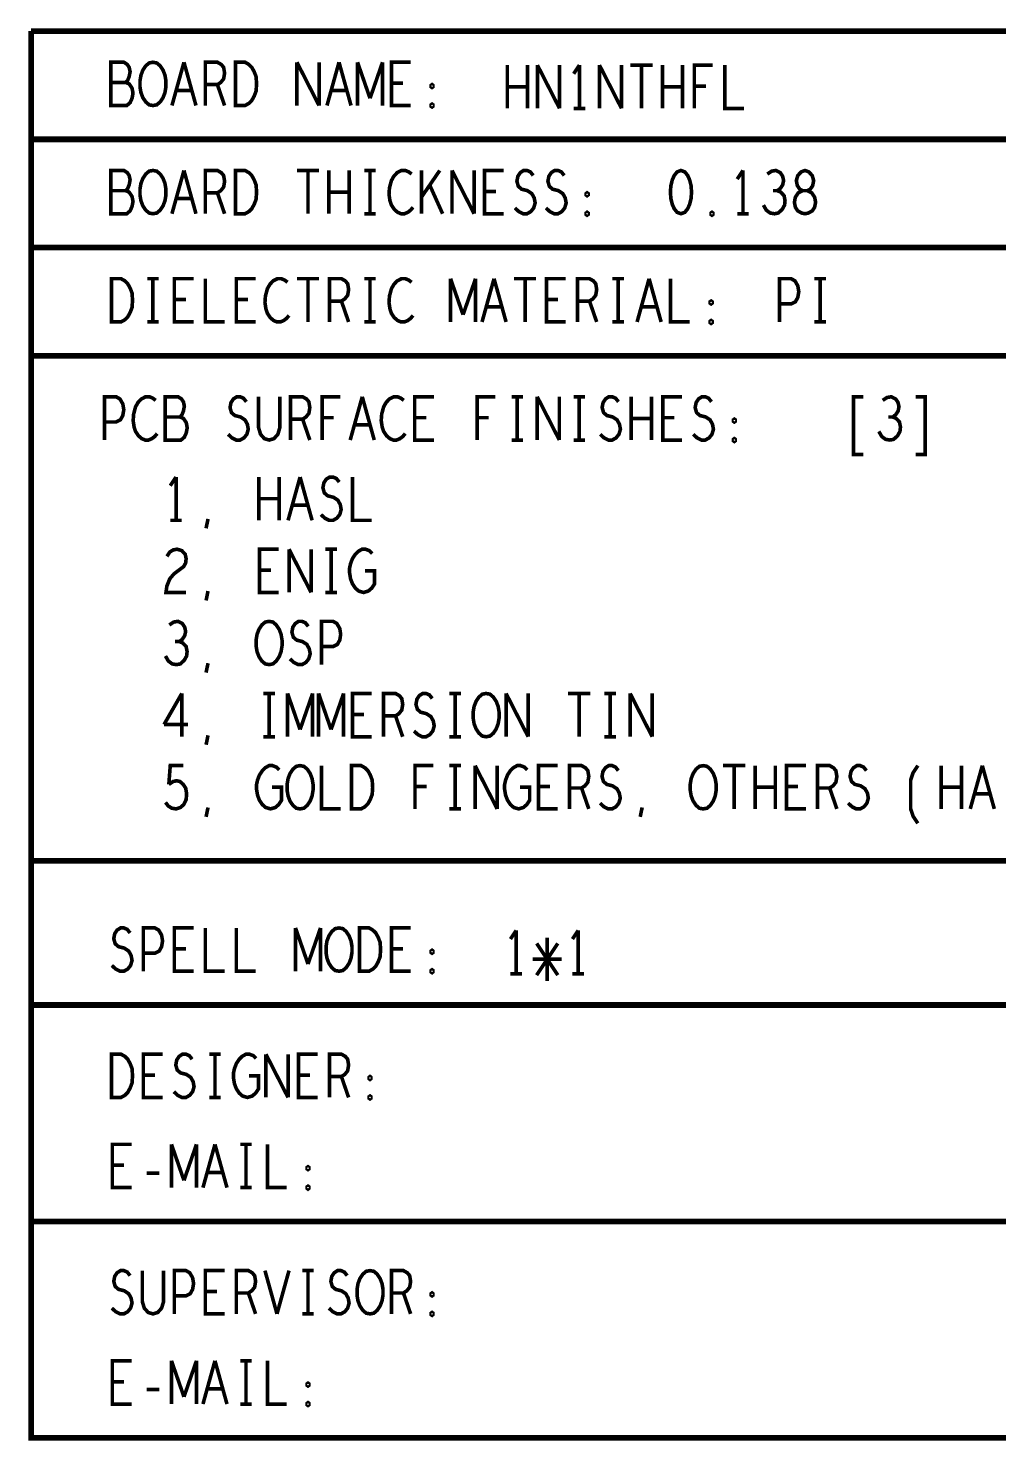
# Model space of a CAD drawing. Extents: x -81 to 328, y -202 to 89.
# Drawn here: x 167.68 to 201.86, y -90.78 to -41.05 of the extents above; entities that cross this region are included whole.
import ezdxf

# ---------------------------------------------------------------- set-up
doc = ezdxf.new("R2010")
doc.units = 0

msp = doc.modelspace()

# ---------------------------------------------------------------- linework, layer by layer
for points, const_width in [([(219.852, -70.363), (167.782, -70.363), (167.782, -41.153)], 0.203), ([(167.782, -41.153), (219.852, -41.153)], 0.203), ([(171.116, -42.961), (171.183, -42.884), (171.234, -42.757), (171.268, -42.58), (171.234, -42.427), (171.166, -42.326), (171.048, -42.249), (170.591, -42.249), (170.591, -43.773), (171.15, -43.773), (171.268, -43.672), (171.336, -43.519), (171.37, -43.342), (171.336, -43.164), (171.234, -43.011), (171.116, -42.961), (170.591, -42.961)], 0.127), ([(172.741, -43.773), (173.164, -42.249)], 0.127), ([(173.164, -42.249), (173.587, -43.773)], 0.127), ([(173.917, -43.773), (173.917, -42.249), (174.341, -42.249), (174.476, -42.326), (174.561, -42.427), (174.595, -42.63), (174.561, -42.834), (174.459, -42.961), (174.341, -43.037), (173.917, -43.037)], 0.127), ([(177.142, -43.773), (177.142, -42.249)], 0.127), ([(177.142, -42.249), (177.921, -43.773)], 0.127), ([(177.921, -43.773), (177.921, -42.249)], 0.127), ([(178.2, -43.773), (178.624, -42.249)], 0.127), ([(178.624, -42.249), (179.047, -43.773)], 0.127), ([(179.276, -43.773), (179.276, -42.249)], 0.127), ([(179.276, -42.249), (179.716, -43.519)], 0.127), ([(179.716, -43.519), (180.156, -42.249)], 0.127), ([(180.156, -42.249), (180.156, -43.773)], 0.127), ([(181.146, -43.773), (180.469, -43.773), (180.469, -42.249), (181.146, -42.249)], 0.127), ([(184.552, -43.874), (184.552, -42.35)], 0.127), ([(185.263, -42.35), (185.263, -43.874)], 0.127), ([(185.61, -43.874), (185.61, -42.35)], 0.127), ([(185.61, -42.35), (186.389, -43.874)], 0.127), ([(186.389, -43.874), (186.389, -42.35)], 0.127), ([(187.091, -42.35), (186.888, -42.655)], 0.127), ([(187.091, -43.874), (187.091, -42.35)], 0.127), ([(187.794, -43.874), (187.794, -42.35)], 0.127), ([(187.794, -42.35), (188.572, -43.874)], 0.127), ([(188.572, -43.874), (188.572, -42.35)], 0.127), ([(188.886, -42.35), (189.664, -42.35)], 0.127), ([(189.275, -42.35), (189.275, -43.874)], 0.127), ([(190.011, -43.874), (190.011, -42.35)], 0.127), ([(190.723, -42.35), (190.723, -43.874)], 0.127), ([(191.137, -43.874), (191.137, -42.35), (191.781, -42.35)], 0.127), ([(192.212, -42.35), (192.212, -43.874), (192.889, -43.874)], 0.127), ([(173.435, -43.24), (172.893, -43.24)], 0.127), ([(174.341, -43.037), (174.595, -43.773)], 0.127), ([(178.895, -43.24), (178.353, -43.24)], 0.127), ([(180.875, -42.986), (180.469, -42.986)], 0.127), ([(185.263, -43.112), (184.552, -43.112)], 0.127), ([(190.723, -43.112), (190.011, -43.112)], 0.127), ([(191.543, -43.087), (191.137, -43.087)], 0.127), ([(186.888, -43.874), (187.294, -43.874)], 0.127), ([(167.782, -44.963), (219.852, -44.963)], 0.203), ([(171.116, -46.771), (171.183, -46.694), (171.234, -46.567), (171.268, -46.39), (171.234, -46.237), (171.166, -46.136), (171.048, -46.059), (170.591, -46.059), (170.591, -47.583), (171.15, -47.583), (171.268, -47.482), (171.336, -47.329), (171.37, -47.152), (171.336, -46.974), (171.234, -46.821), (171.116, -46.771), (170.591, -46.771)], 0.127), ([(172.741, -47.583), (173.164, -46.059)], 0.127), ([(173.164, -46.059), (173.587, -47.583)], 0.127), ([(173.917, -47.583), (173.917, -46.059), (174.341, -46.059), (174.476, -46.136), (174.561, -46.237), (174.595, -46.44), (174.561, -46.644), (174.459, -46.771), (174.341, -46.847), (173.917, -46.847)], 0.127), ([(177.142, -46.059), (177.921, -46.059)], 0.127), ([(177.532, -46.059), (177.532, -47.583)], 0.127), ([(178.268, -47.583), (178.268, -46.059)], 0.127), ([(178.979, -46.059), (178.979, -47.583)], 0.127), ([(179.513, -46.059), (179.919, -46.059)], 0.127), ([(179.716, -46.059), (179.716, -47.583)], 0.127), ([(181.18, -46.186), (181.079, -46.11), (180.96, -46.059), (180.825, -46.059), (180.672, -46.136), (180.554, -46.263), (180.469, -46.415), (180.401, -46.669), (180.384, -46.898), (180.418, -47.126), (180.469, -47.279), (180.571, -47.431), (180.689, -47.533), (180.808, -47.583), (180.926, -47.583), (181.045, -47.533), (181.146, -47.456), (181.231, -47.355)], 0.127), ([(181.527, -47.583), (181.527, -46.059)], 0.127), ([(182.171, -46.059), (181.527, -46.999)], 0.127), ([(182.602, -47.583), (182.602, -46.059)], 0.127), ([(182.602, -46.059), (183.381, -47.583)], 0.127), ([(183.381, -47.583), (183.381, -46.059)], 0.127), ([(184.422, -47.583), (183.745, -47.583), (183.745, -46.059), (184.422, -46.059)], 0.127), ([(184.82, -47.38), (184.955, -47.507), (185.108, -47.583), (185.243, -47.583), (185.379, -47.507), (185.48, -47.38), (185.531, -47.202), (185.497, -47.025), (185.412, -46.872), (185.26, -46.771), (185.057, -46.72), (184.938, -46.618), (184.888, -46.44), (184.921, -46.263), (185.006, -46.136), (185.125, -46.059), (185.243, -46.059), (185.362, -46.11), (185.463, -46.237)], 0.127), ([(185.912, -47.38), (186.047, -47.507), (186.2, -47.583), (186.335, -47.583), (186.471, -47.507), (186.572, -47.38), (186.623, -47.202), (186.589, -47.025), (186.504, -46.872), (186.352, -46.771), (186.149, -46.72), (186.03, -46.618), (185.98, -46.44), (186.013, -46.263), (186.098, -46.136), (186.217, -46.059), (186.335, -46.059), (186.454, -46.11), (186.555, -46.237)], 0.127), ([(192.849, -46.059), (192.646, -46.364)], 0.127), ([(192.849, -47.583), (192.849, -46.059)], 0.127), ([(194.06, -46.771), (194.161, -46.694), (194.246, -46.567), (194.28, -46.415), (194.246, -46.263), (194.161, -46.136), (194.009, -46.059), (193.856, -46.085), (193.704, -46.186)], 0.127), ([(182.272, -47.583), (181.815, -46.567)], 0.127), ([(184.151, -46.796), (183.745, -46.796)], 0.127), ([(193.568, -47.279), (193.67, -47.456), (193.806, -47.558), (193.958, -47.583), (194.093, -47.558), (194.229, -47.431), (194.314, -47.279), (194.33, -47.126), (194.297, -46.948), (194.178, -46.821), (194.06, -46.771), (193.907, -46.771)], 0.127), ([(173.435, -47.05), (172.893, -47.05)], 0.127), ([(174.341, -46.847), (174.595, -47.583)], 0.127), ([(178.979, -46.821), (178.268, -46.821)], 0.127), ([(179.513, -47.583), (179.919, -47.583)], 0.127), ([(192.646, -47.583), (193.052, -47.583)], 0.127), ([(167.782, -48.773), (219.852, -48.773)], 0.203), ([(171.869, -49.869), (172.275, -49.869)], 0.127), ([(172.072, -49.869), (172.072, -51.393)], 0.127), ([(173.503, -51.393), (172.825, -51.393), (172.825, -49.869), (173.503, -49.869)], 0.127), ([(173.917, -49.869), (173.917, -51.393), (174.595, -51.393)], 0.127), ([(175.687, -51.393), (175.009, -51.393), (175.009, -49.869), (175.687, -49.869)], 0.127), ([(176.812, -49.996), (176.711, -49.92), (176.592, -49.869), (176.457, -49.869), (176.304, -49.946), (176.186, -50.073), (176.101, -50.225), (176.033, -50.479), (176.016, -50.708), (176.05, -50.936), (176.101, -51.089), (176.203, -51.241), (176.321, -51.343), (176.44, -51.393), (176.558, -51.393), (176.677, -51.343), (176.778, -51.266), (176.863, -51.165)], 0.127), ([(177.142, -49.869), (177.921, -49.869)], 0.127), ([(177.532, -49.869), (177.532, -51.393)], 0.127), ([(178.285, -51.393), (178.285, -49.869), (178.708, -49.869), (178.844, -49.946), (178.929, -50.047), (178.962, -50.25), (178.929, -50.454), (178.827, -50.581), (178.708, -50.657), (178.285, -50.657)], 0.127), ([(179.513, -49.869), (179.919, -49.869)], 0.127), ([(179.716, -49.869), (179.716, -51.393)], 0.127), ([(181.18, -49.996), (181.079, -49.92), (180.96, -49.869), (180.825, -49.869), (180.672, -49.946), (180.554, -50.073), (180.469, -50.225), (180.401, -50.479), (180.384, -50.708), (180.418, -50.936), (180.469, -51.089), (180.571, -51.241), (180.689, -51.343), (180.808, -51.393), (180.926, -51.393), (181.045, -51.343), (181.146, -51.266), (181.231, -51.165)], 0.127), ([(182.551, -51.393), (182.551, -49.869)], 0.127), ([(182.551, -49.869), (182.992, -51.139)], 0.127), ([(182.992, -51.139), (183.432, -49.869)], 0.127), ([(183.432, -49.869), (183.432, -51.393)], 0.127), ([(183.66, -51.393), (184.083, -49.869)], 0.127), ([(184.083, -49.869), (184.507, -51.393)], 0.127), ([(184.786, -49.869), (185.565, -49.869)], 0.127), ([(185.175, -49.869), (185.175, -51.393)], 0.127), ([(186.606, -51.393), (185.929, -51.393), (185.929, -49.869), (186.606, -49.869)], 0.127), ([(187.021, -51.393), (187.021, -49.869), (187.444, -49.869), (187.58, -49.946), (187.664, -50.047), (187.698, -50.25), (187.664, -50.454), (187.563, -50.581), (187.444, -50.657), (187.021, -50.657)], 0.127), ([(188.248, -49.869), (188.654, -49.869)], 0.127), ([(188.451, -49.869), (188.451, -51.393)], 0.127), ([(189.12, -51.393), (189.543, -49.869)], 0.127), ([(189.543, -49.869), (189.967, -51.393)], 0.127), ([(190.297, -49.869), (190.297, -51.393), (190.974, -51.393)], 0.127), ([(194.137, -51.393), (194.137, -49.869), (194.543, -49.869), (194.678, -49.946), (194.78, -50.123), (194.814, -50.327), (194.78, -50.53), (194.695, -50.682), (194.543, -50.758), (194.137, -50.758)], 0.127), ([(195.364, -49.869), (195.77, -49.869)], 0.127), ([(195.567, -49.869), (195.567, -51.393)], 0.127), ([(173.232, -50.606), (172.825, -50.606)], 0.127), ([(175.416, -50.606), (175.009, -50.606)], 0.127), ([(178.708, -50.657), (178.962, -51.393)], 0.127), ([(186.335, -50.606), (185.929, -50.606)], 0.127), ([(187.444, -50.657), (187.698, -51.393)], 0.127), ([(184.355, -50.86), (183.812, -50.86)], 0.127), ([(189.814, -50.86), (189.272, -50.86)], 0.127), ([(171.869, -51.393), (172.275, -51.393)], 0.127), ([(179.513, -51.393), (179.919, -51.393)], 0.127), ([(188.248, -51.393), (188.654, -51.393)], 0.127), ([(195.364, -51.393), (195.77, -51.393)], 0.127), ([(167.782, -52.583), (219.852, -52.583)], 0.203), ([(170.367, -55.551), (170.367, -54.027), (170.774, -54.027), (170.909, -54.104), (171.011, -54.281), (171.045, -54.485), (171.011, -54.688), (170.926, -54.84), (170.774, -54.916), (170.367, -54.916)], 0.127), ([(172.171, -54.154), (172.069, -54.078), (171.95, -54.027), (171.815, -54.027), (171.663, -54.104), (171.544, -54.231), (171.459, -54.383), (171.392, -54.637), (171.375, -54.866), (171.409, -55.094), (171.459, -55.247), (171.561, -55.399), (171.679, -55.501), (171.798, -55.551), (171.917, -55.551), (172.035, -55.501), (172.137, -55.424), (172.221, -55.323)], 0.127), ([(173.025, -54.739), (173.093, -54.662), (173.144, -54.535), (173.178, -54.358), (173.144, -54.205), (173.076, -54.104), (172.958, -54.027), (172.501, -54.027), (172.501, -55.551), (173.059, -55.551), (173.178, -55.45), (173.246, -55.297), (173.279, -55.12), (173.246, -54.942), (173.144, -54.789), (173.025, -54.739), (172.501, -54.739)], 0.127), ([(174.718, -55.348), (174.854, -55.475), (175.006, -55.551), (175.142, -55.551), (175.277, -55.475), (175.379, -55.348), (175.429, -55.17), (175.396, -54.993), (175.311, -54.84), (175.158, -54.739), (174.955, -54.688), (174.837, -54.586), (174.786, -54.408), (174.82, -54.231), (174.904, -54.104), (175.023, -54.027), (175.142, -54.027), (175.26, -54.078), (175.362, -54.205)], 0.127), ([(175.793, -54.027), (175.793, -55.12), (175.861, -55.348), (175.996, -55.501), (176.166, -55.551), (176.335, -55.501), (176.471, -55.348), (176.538, -55.12), (176.538, -54.027)], 0.127), ([(176.919, -55.551), (176.919, -54.027), (177.342, -54.027), (177.478, -54.104), (177.563, -54.205), (177.596, -54.408), (177.563, -54.612), (177.461, -54.739), (177.342, -54.815), (176.919, -54.815)], 0.127), ([(178.028, -55.551), (178.028, -54.027), (178.672, -54.027)], 0.127), ([(179.018, -55.551), (179.442, -54.027)], 0.127), ([(179.442, -54.027), (179.865, -55.551)], 0.127), ([(180.906, -54.154), (180.805, -54.078), (180.686, -54.027), (180.551, -54.027), (180.398, -54.104), (180.28, -54.231), (180.195, -54.383), (180.127, -54.637), (180.11, -54.866), (180.144, -55.094), (180.195, -55.247), (180.297, -55.399), (180.415, -55.501), (180.534, -55.551), (180.652, -55.551), (180.771, -55.501), (180.872, -55.424), (180.957, -55.323)], 0.127), ([(181.964, -55.551), (181.287, -55.551), (181.287, -54.027), (181.964, -54.027)], 0.127), ([(183.488, -55.551), (183.488, -54.027), (184.131, -54.027)], 0.127), ([(184.698, -54.027), (185.105, -54.027)], 0.127), ([(184.901, -54.027), (184.901, -55.551)], 0.127), ([(185.604, -55.551), (185.604, -54.027)], 0.127), ([(185.604, -54.027), (186.383, -55.551)], 0.127), ([(186.383, -55.551), (186.383, -54.027)], 0.127), ([(186.882, -54.027), (187.288, -54.027)], 0.127), ([(187.085, -54.027), (187.085, -55.551)], 0.127), ([(187.822, -55.348), (187.957, -55.475), (188.109, -55.551), (188.245, -55.551), (188.38, -55.475), (188.482, -55.348), (188.533, -55.17), (188.499, -54.993), (188.414, -54.84), (188.262, -54.739), (188.059, -54.688), (187.94, -54.586), (187.889, -54.408), (187.923, -54.231), (188.008, -54.104), (188.126, -54.027), (188.245, -54.027), (188.363, -54.078), (188.465, -54.205)], 0.127), ([(188.914, -55.551), (188.914, -54.027)], 0.127), ([(189.625, -54.027), (189.625, -55.551)], 0.127), ([(190.7, -55.551), (190.023, -55.551), (190.023, -54.027), (190.7, -54.027)], 0.127), ([(191.097, -55.348), (191.233, -55.475), (191.385, -55.551), (191.521, -55.551), (191.656, -55.475), (191.758, -55.348), (191.809, -55.17), (191.775, -54.993), (191.69, -54.84), (191.538, -54.739), (191.334, -54.688), (191.216, -54.586), (191.165, -54.408), (191.199, -54.231), (191.284, -54.104), (191.402, -54.027), (191.521, -54.027), (191.639, -54.078), (191.741, -54.205)], 0.127), ([(197.082, -54.027), (196.743, -54.027), (196.743, -56.059), (197.082, -56.059)], 0.127), ([(198.123, -54.739), (198.225, -54.662), (198.31, -54.535), (198.343, -54.383), (198.31, -54.231), (198.225, -54.104), (198.073, -54.027), (197.92, -54.053), (197.768, -54.154)], 0.127), ([(198.927, -56.059), (199.266, -56.059), (199.266, -54.027), (198.927, -54.027)], 0.127), ([(178.434, -54.764), (178.028, -54.764)], 0.127), ([(181.693, -54.764), (181.287, -54.764)], 0.127), ([(183.894, -54.764), (183.488, -54.764)], 0.127), ([(190.429, -54.764), (190.023, -54.764)], 0.127), ([(197.632, -55.247), (197.734, -55.424), (197.869, -55.526), (198.022, -55.551), (198.157, -55.526), (198.293, -55.399), (198.377, -55.247), (198.394, -55.094), (198.36, -54.916), (198.242, -54.789), (198.123, -54.739), (197.971, -54.739)], 0.127), ([(177.342, -54.815), (177.596, -55.551)], 0.127), ([(179.713, -55.018), (179.171, -55.018)], 0.127), ([(189.625, -54.789), (188.914, -54.789)], 0.127), ([(184.698, -55.551), (185.105, -55.551)], 0.127), ([(186.882, -55.551), (187.288, -55.551)], 0.127), ([(172.885, -56.854), (172.682, -57.159)], 0.127), ([(172.885, -58.378), (172.885, -56.854)], 0.127), ([(175.805, -58.378), (175.805, -56.854)], 0.127), ([(176.517, -56.854), (176.517, -58.378)], 0.127), ([(176.83, -58.378), (177.253, -56.854)], 0.127), ([(177.253, -56.854), (177.676, -58.378)], 0.127), ([(177.989, -58.175), (178.125, -58.302), (178.277, -58.378), (178.413, -58.378), (178.548, -58.302), (178.65, -58.175), (178.7, -57.997), (178.667, -57.82), (178.582, -57.667), (178.429, -57.566), (178.226, -57.515), (178.108, -57.413), (178.057, -57.235), (178.091, -57.058), (178.175, -56.931), (178.294, -56.854), (178.413, -56.854), (178.531, -56.905), (178.633, -57.032)], 0.127), ([(179.098, -56.854), (179.098, -58.378), (179.775, -58.378)], 0.127), ([(176.517, -57.616), (175.805, -57.616)], 0.127), ([(177.524, -57.845), (176.982, -57.845)], 0.127), ([(172.682, -58.378), (173.088, -58.378)], 0.127), ([(173.943, -58.658), (174.011, -58.328)], 0.127), ([(172.563, -59.648), (172.665, -59.496), (172.784, -59.42), (172.919, -59.394), (173.088, -59.445), (173.207, -59.572), (173.241, -59.725), (173.224, -59.877), (173.156, -60.004), (172.817, -60.258), (172.665, -60.436), (172.563, -60.69), (172.53, -60.918), (173.241, -60.918)], 0.127), ([(176.5, -60.918), (175.822, -60.918), (175.822, -59.394), (176.5, -59.394)], 0.127), ([(176.864, -60.918), (176.864, -59.394)], 0.127), ([(176.864, -59.394), (177.642, -60.918)], 0.127), ([(177.642, -60.918), (177.642, -59.394)], 0.127), ([(178.142, -59.394), (178.548, -59.394)], 0.127), ([(178.345, -59.394), (178.345, -60.918)], 0.127), ([(179.538, -60.156), (179.877, -60.156), (179.877, -60.614), (179.775, -60.766), (179.657, -60.868), (179.488, -60.918), (179.318, -60.868), (179.2, -60.766), (179.098, -60.614), (179.03, -60.436), (178.997, -60.233), (178.997, -60.055), (179.03, -59.902), (179.098, -59.725), (179.2, -59.572), (179.301, -59.471), (179.437, -59.394), (179.555, -59.394), (179.691, -59.445), (179.792, -59.547)], 0.127), ([(176.229, -60.131), (175.822, -60.131)], 0.127), ([(173.943, -61.198), (174.011, -60.868)], 0.127), ([(178.142, -60.918), (178.548, -60.918)], 0.127), ([(173.004, -62.646), (173.105, -62.569), (173.19, -62.442), (173.224, -62.29), (173.19, -62.138), (173.105, -62.011), (172.953, -61.934), (172.801, -61.96), (172.648, -62.061)], 0.127), ([(176.897, -63.255), (177.033, -63.382), (177.185, -63.458), (177.321, -63.458), (177.456, -63.382), (177.558, -63.255), (177.609, -63.077), (177.575, -62.9), (177.49, -62.747), (177.338, -62.646), (177.134, -62.595), (177.016, -62.493), (176.965, -62.315), (176.999, -62.138), (177.084, -62.011), (177.202, -61.934), (177.321, -61.934), (177.439, -61.985), (177.541, -62.112)], 0.127), ([(178.006, -63.458), (178.006, -61.934), (178.413, -61.934), (178.548, -62.011), (178.65, -62.188), (178.683, -62.392), (178.65, -62.595), (178.565, -62.747), (178.413, -62.823), (178.006, -62.823)], 0.127), ([(172.513, -63.154), (172.614, -63.331), (172.75, -63.433), (172.902, -63.458), (173.038, -63.433), (173.173, -63.306), (173.258, -63.154), (173.275, -63.001), (173.241, -62.823), (173.122, -62.696), (173.004, -62.646), (172.851, -62.646)], 0.127), ([(173.943, -63.738), (174.011, -63.408)], 0.127), ([(173.088, -64.474), (172.462, -65.567)], 0.127), ([(173.088, -65.998), (173.088, -64.474)], 0.127), ([(175.958, -64.474), (176.364, -64.474)], 0.127), ([(176.161, -64.474), (176.161, -65.998)], 0.127), ([(176.813, -65.998), (176.813, -64.474)], 0.127), ([(176.813, -64.474), (177.253, -65.744)], 0.127), ([(177.253, -65.744), (177.693, -64.474)], 0.127), ([(177.693, -64.474), (177.693, -65.998)], 0.127), ([(177.905, -65.998), (177.905, -64.474)], 0.127), ([(177.905, -64.474), (178.345, -65.744)], 0.127), ([(178.345, -65.744), (178.785, -64.474)], 0.127), ([(178.785, -64.474), (178.785, -65.998)], 0.127), ([(179.775, -65.998), (179.098, -65.998), (179.098, -64.474), (179.775, -64.474)], 0.127), ([(180.19, -65.998), (180.19, -64.474), (180.613, -64.474), (180.749, -64.551), (180.834, -64.652), (180.867, -64.855), (180.834, -65.059), (180.732, -65.186), (180.613, -65.262), (180.19, -65.262)], 0.127), ([(181.265, -65.795), (181.4, -65.922), (181.553, -65.998), (181.689, -65.998), (181.824, -65.922), (181.926, -65.795), (181.976, -65.617), (181.943, -65.44), (181.858, -65.287), (181.705, -65.186), (181.502, -65.135), (181.384, -65.033), (181.333, -64.855), (181.367, -64.678), (181.451, -64.551), (181.57, -64.474), (181.689, -64.474), (181.807, -64.525), (181.908, -64.652)], 0.127), ([(182.509, -64.474), (182.916, -64.474)], 0.127), ([(182.713, -64.474), (182.713, -65.998)], 0.127), ([(184.507, -65.998), (184.507, -64.474)], 0.127), ([(184.507, -64.474), (185.286, -65.998)], 0.127), ([(185.286, -65.998), (185.286, -64.474)], 0.127), ([(186.691, -64.474), (187.47, -64.474)], 0.127), ([(187.08, -64.474), (187.08, -65.998)], 0.127), ([(187.969, -64.474), (188.376, -64.474)], 0.127), ([(188.172, -64.474), (188.172, -65.998)], 0.127), ([(188.875, -65.998), (188.875, -64.474)], 0.127), ([(188.875, -64.474), (189.654, -65.998)], 0.127), ([(189.654, -65.998), (189.654, -64.474)], 0.127), ([(179.505, -65.211), (179.098, -65.211)], 0.127), ([(172.462, -65.567), (173.309, -65.567)], 0.127), ([(180.613, -65.262), (180.867, -65.998)], 0.127), ([(173.943, -66.278), (174.011, -65.948)], 0.127), ([(175.958, -65.998), (176.364, -65.998)], 0.127), ([(182.509, -65.998), (182.916, -65.998)], 0.127), ([(187.969, -65.998), (188.376, -65.998)], 0.127), ([(172.631, -67.675), (172.682, -67.014), (173.139, -67.014)], 0.127), ([(176.263, -67.776), (176.601, -67.776), (176.601, -68.234), (176.5, -68.386), (176.381, -68.488), (176.212, -68.538), (176.042, -68.488), (175.924, -68.386), (175.822, -68.234), (175.755, -68.056), (175.721, -67.853), (175.721, -67.675), (175.755, -67.522), (175.822, -67.345), (175.924, -67.192), (176.026, -67.091), (176.161, -67.014), (176.28, -67.014), (176.415, -67.065), (176.517, -67.167)], 0.127), ([(178.006, -67.014), (178.006, -68.538), (178.683, -68.538)], 0.127), ([(181.299, -68.538), (181.299, -67.014), (181.943, -67.014)], 0.127), ([(182.509, -67.014), (182.916, -67.014)], 0.127), ([(182.713, -67.014), (182.713, -68.538)], 0.127), ([(183.415, -68.538), (183.415, -67.014)], 0.127), ([(183.415, -67.014), (184.194, -68.538)], 0.127), ([(184.194, -68.538), (184.194, -67.014)], 0.127), ([(184.998, -67.776), (185.337, -67.776), (185.337, -68.234), (185.235, -68.386), (185.117, -68.488), (184.947, -68.538), (184.778, -68.488), (184.66, -68.386), (184.558, -68.234), (184.49, -68.056), (184.456, -67.853), (184.456, -67.675), (184.49, -67.522), (184.558, -67.345), (184.66, -67.192), (184.761, -67.091), (184.897, -67.014), (185.015, -67.014), (185.151, -67.065), (185.252, -67.167)], 0.127), ([(186.327, -68.538), (185.65, -68.538), (185.65, -67.014), (186.327, -67.014)], 0.127), ([(186.742, -68.538), (186.742, -67.014), (187.165, -67.014), (187.301, -67.091), (187.385, -67.192), (187.419, -67.395), (187.385, -67.599), (187.284, -67.726), (187.165, -67.802), (186.742, -67.802)], 0.127), ([(187.817, -68.335), (187.952, -68.462), (188.105, -68.538), (188.24, -68.538), (188.376, -68.462), (188.477, -68.335), (188.528, -68.157), (188.494, -67.98), (188.409, -67.827), (188.257, -67.726), (188.054, -67.675), (187.935, -67.573), (187.885, -67.395), (187.918, -67.218), (188.003, -67.091), (188.122, -67.014), (188.24, -67.014), (188.359, -67.065), (188.46, -67.192)], 0.127), ([(192.151, -67.014), (192.93, -67.014)], 0.127), ([(192.54, -67.014), (192.54, -68.538)], 0.127), ([(193.277, -68.538), (193.277, -67.014)], 0.127), ([(193.988, -67.014), (193.988, -68.538)], 0.127), ([(195.063, -68.538), (194.385, -68.538), (194.385, -67.014), (195.063, -67.014)], 0.127), ([(195.477, -68.538), (195.477, -67.014), (195.901, -67.014), (196.036, -67.091), (196.121, -67.192), (196.155, -67.395), (196.121, -67.599), (196.019, -67.726), (195.901, -67.802), (195.477, -67.802)], 0.127), ([(196.552, -68.335), (196.688, -68.462), (196.84, -68.538), (196.976, -68.538), (197.111, -68.462), (197.213, -68.335), (197.264, -68.157), (197.23, -67.98), (197.145, -67.827), (196.993, -67.726), (196.789, -67.675), (196.671, -67.573), (196.62, -67.395), (196.654, -67.218), (196.739, -67.091), (196.857, -67.014), (196.976, -67.014), (197.094, -67.065), (197.196, -67.192)], 0.127), ([(199.007, -69.046), (198.838, -68.792), (198.753, -68.538), (198.753, -67.522), (198.838, -67.268), (199.007, -67.014)], 0.127), ([(199.828, -68.538), (199.828, -67.014)], 0.127), ([(200.539, -67.014), (200.539, -68.538)], 0.127), ([(200.852, -68.538), (201.276, -67.014)], 0.127), ([(201.276, -67.014), (201.699, -68.538)], 0.127), ([(172.513, -68.31), (172.614, -68.437), (172.733, -68.513), (172.885, -68.538), (173.038, -68.488), (173.156, -68.386), (173.241, -68.208), (173.258, -68.005), (173.224, -67.802), (173.139, -67.675), (173.021, -67.573), (172.902, -67.548), (172.784, -67.573), (172.631, -67.675)], 0.127), ([(181.705, -67.751), (181.299, -67.751)], 0.127), ([(186.056, -67.751), (185.65, -67.751)], 0.127), ([(187.165, -67.802), (187.419, -68.538)], 0.127), ([(193.988, -67.776), (193.277, -67.776)], 0.127), ([(194.792, -67.751), (194.385, -67.751)], 0.127), ([(195.901, -67.802), (196.155, -68.538)], 0.127), ([(200.539, -67.776), (199.828, -67.776)], 0.127), ([(201.547, -68.005), (201.005, -68.005)], 0.127), ([(173.943, -68.818), (174.011, -68.488)], 0.127), ([(182.509, -68.538), (182.916, -68.538)], 0.127), ([(189.231, -68.818), (189.298, -68.488)], 0.127), ([(167.782, -70.363), (167.782, -75.443), (219.852, -75.443)], 0.203), ([(167.782, -70.363), (219.852, -70.363)], 0.203), ([(170.625, -74.05), (170.76, -74.177), (170.912, -74.253), (171.048, -74.253), (171.183, -74.177), (171.285, -74.05), (171.336, -73.872), (171.302, -73.695), (171.217, -73.542), (171.065, -73.441), (170.862, -73.39), (170.743, -73.288), (170.692, -73.11), (170.726, -72.933), (170.811, -72.806), (170.929, -72.729), (171.048, -72.729), (171.166, -72.78), (171.268, -72.907)], 0.127), ([(171.734, -74.253), (171.734, -72.729), (172.14, -72.729), (172.275, -72.806), (172.377, -72.983), (172.411, -73.187), (172.377, -73.39), (172.292, -73.542), (172.14, -73.618), (171.734, -73.618)], 0.127), ([(173.503, -74.253), (172.825, -74.253), (172.825, -72.729), (173.503, -72.729)], 0.127), ([(173.917, -72.729), (173.917, -74.253), (174.595, -74.253)], 0.127), ([(175.009, -72.729), (175.009, -74.253), (175.687, -74.253)], 0.127), ([(177.092, -74.253), (177.092, -72.729)], 0.127), ([(177.092, -72.729), (177.532, -73.999)], 0.127), ([(177.532, -73.999), (177.972, -72.729)], 0.127), ([(177.972, -72.729), (177.972, -74.253)], 0.127), ([(181.146, -74.253), (180.469, -74.253), (180.469, -72.729), (181.146, -72.729)], 0.127), ([(184.863, -72.817), (184.66, -73.122)], 0.127), ([(184.863, -74.341), (184.863, -72.817)], 0.127), ([(185.955, -73.071), (185.955, -74.595)], 0.127), ([(187.047, -72.817), (186.844, -73.122)], 0.127), ([(187.047, -74.341), (187.047, -72.817)], 0.127), ([(173.232, -73.466), (172.825, -73.466)], 0.127), ([(180.875, -73.466), (180.469, -73.466)], 0.127), ([(185.583, -74.392), (186.328, -73.275)], 0.127), ([(186.328, -74.392), (185.583, -73.275)], 0.127), ([(185.447, -73.833), (186.463, -73.833)], 0.127), ([(184.66, -74.341), (185.066, -74.341)], 0.127), ([(186.844, -74.341), (187.25, -74.341)], 0.127), ([(167.782, -75.443), (167.782, -83.063)], 0.203), ([(172.411, -78.698), (171.734, -78.698), (171.734, -77.174), (172.411, -77.174)], 0.127), ([(172.808, -78.495), (172.944, -78.622), (173.096, -78.698), (173.232, -78.698), (173.367, -78.622), (173.469, -78.495), (173.52, -78.317), (173.486, -78.14), (173.401, -77.987), (173.249, -77.886), (173.045, -77.835), (172.927, -77.733), (172.876, -77.555), (172.91, -77.378), (172.995, -77.251), (173.113, -77.174), (173.232, -77.174), (173.35, -77.225), (173.452, -77.352)], 0.127), ([(174.053, -77.174), (174.459, -77.174)], 0.127), ([(174.256, -77.174), (174.256, -78.698)], 0.127), ([(175.45, -77.936), (175.788, -77.936), (175.788, -78.394), (175.687, -78.546), (175.568, -78.648), (175.399, -78.698), (175.229, -78.648), (175.111, -78.546), (175.009, -78.394), (174.942, -78.216), (174.908, -78.013), (174.908, -77.835), (174.942, -77.682), (175.009, -77.505), (175.111, -77.352), (175.213, -77.251), (175.348, -77.174), (175.467, -77.174), (175.602, -77.225), (175.704, -77.327)], 0.127), ([(176.05, -78.698), (176.05, -77.174)], 0.127), ([(176.05, -77.174), (176.829, -78.698)], 0.127), ([(176.829, -78.698), (176.829, -77.174)], 0.127), ([(177.87, -78.698), (177.193, -78.698), (177.193, -77.174), (177.87, -77.174)], 0.127), ([(178.285, -78.698), (178.285, -77.174), (178.708, -77.174), (178.844, -77.251), (178.929, -77.352), (178.962, -77.555), (178.929, -77.759), (178.827, -77.886), (178.708, -77.962), (178.285, -77.962)], 0.127), ([(172.14, -77.911), (171.734, -77.911)], 0.127), ([(177.6, -77.911), (177.193, -77.911)], 0.127), ([(178.708, -77.962), (178.962, -78.698)], 0.127), ([(174.053, -78.698), (174.459, -78.698)], 0.127), ([(167.782, -79.888), (167.782, -83.063), (236.362, -83.063)], 0.203), ([(167.782, -83.063), (167.782, -80.523)], 0.203), ([(171.319, -81.873), (170.642, -81.873), (170.642, -80.349), (171.319, -80.349)], 0.127), ([(172.724, -81.873), (172.724, -80.349)], 0.127), ([(172.724, -80.349), (173.164, -81.619)], 0.127), ([(173.164, -81.619), (173.604, -80.349)], 0.127), ([(173.604, -80.349), (173.604, -81.873)], 0.127), ([(173.833, -81.873), (174.256, -80.349)], 0.127), ([(174.256, -80.349), (174.679, -81.873)], 0.127), ([(175.145, -80.349), (175.551, -80.349)], 0.127), ([(175.348, -80.349), (175.348, -81.873)], 0.127), ([(176.101, -80.349), (176.101, -81.873), (176.778, -81.873)], 0.127), ([(171.048, -81.086), (170.642, -81.086)], 0.127), ([(171.852, -81.365), (172.292, -81.365)], 0.127), ([(174.527, -81.34), (173.985, -81.34)], 0.127), ([(175.145, -81.873), (175.551, -81.873)], 0.127), ([(167.782, -89.413), (167.782, -90.683), (236.362, -90.683), (236.362, -83.063)], 0.203), ([(167.782, -83.063), (167.782, -89.413)], 0.203), ([(170.625, -86.115), (170.76, -86.242), (170.912, -86.318), (171.048, -86.318), (171.183, -86.242), (171.285, -86.115), (171.336, -85.937), (171.302, -85.76), (171.217, -85.607), (171.065, -85.506), (170.862, -85.455), (170.743, -85.353), (170.692, -85.175), (170.726, -84.998), (170.811, -84.871), (170.929, -84.794), (171.048, -84.794), (171.166, -84.845), (171.268, -84.972)], 0.127), ([(171.699, -84.794), (171.699, -85.887), (171.767, -86.115), (171.903, -86.268), (172.072, -86.318), (172.242, -86.268), (172.377, -86.115), (172.445, -85.887), (172.445, -84.794)], 0.127), ([(172.825, -86.318), (172.825, -84.794), (173.232, -84.794), (173.367, -84.871), (173.469, -85.048), (173.503, -85.252), (173.469, -85.455), (173.384, -85.607), (173.232, -85.683), (172.825, -85.683)], 0.127), ([(174.595, -86.318), (173.917, -86.318), (173.917, -84.794), (174.595, -84.794)], 0.127), ([(175.009, -86.318), (175.009, -84.794), (175.433, -84.794), (175.568, -84.871), (175.653, -84.972), (175.687, -85.175), (175.653, -85.379), (175.551, -85.506), (175.433, -85.582), (175.009, -85.582)], 0.127), ([(176.016, -84.794), (176.44, -86.318)], 0.127), ([(176.44, -86.318), (176.863, -84.794)], 0.127), ([(177.329, -84.794), (177.735, -84.794)], 0.127), ([(177.532, -84.794), (177.532, -86.318)], 0.127), ([(178.268, -86.115), (178.404, -86.242), (178.556, -86.318), (178.692, -86.318), (178.827, -86.242), (178.929, -86.115), (178.979, -85.937), (178.946, -85.76), (178.861, -85.607), (178.708, -85.506), (178.505, -85.455), (178.387, -85.353), (178.336, -85.175), (178.37, -84.998), (178.454, -84.871), (178.573, -84.794), (178.692, -84.794), (178.81, -84.845), (178.912, -84.972)], 0.127), ([(180.469, -86.318), (180.469, -84.794), (180.892, -84.794), (181.028, -84.871), (181.112, -84.972), (181.146, -85.175), (181.112, -85.379), (181.011, -85.506), (180.892, -85.582), (180.469, -85.582)], 0.127), ([(174.324, -85.531), (173.917, -85.531)], 0.127), ([(175.433, -85.582), (175.687, -86.318)], 0.127), ([(180.892, -85.582), (181.146, -86.318)], 0.127), ([(177.329, -86.318), (177.735, -86.318)], 0.127), ([(171.319, -89.493), (170.642, -89.493), (170.642, -87.969), (171.319, -87.969)], 0.127), ([(172.724, -89.493), (172.724, -87.969)], 0.127), ([(172.724, -87.969), (173.164, -89.239)], 0.127), ([(173.164, -89.239), (173.604, -87.969)], 0.127), ([(173.604, -87.969), (173.604, -89.493)], 0.127), ([(173.833, -89.493), (174.256, -87.969)], 0.127), ([(174.256, -87.969), (174.679, -89.493)], 0.127), ([(175.145, -87.969), (175.551, -87.969)], 0.127), ([(175.348, -87.969), (175.348, -89.493)], 0.127), ([(176.101, -87.969), (176.101, -89.493), (176.778, -89.493)], 0.127), ([(171.048, -88.706), (170.642, -88.706)], 0.127), ([(171.852, -88.985), (172.292, -88.985)], 0.127), ([(174.527, -88.96), (173.985, -88.96)], 0.127), ([(175.145, -89.493), (175.551, -89.493)], 0.127)]:
    msp.add_lwpolyline(points, dxfattribs=dict(const_width=const_width))
at = {"const_width": 0.127}
for points in [[(172.072, -43.773), (171.937, -43.748), (171.818, -43.646), (171.716, -43.494), (171.649, -43.316), (171.615, -43.113), (171.615, -42.91), (171.649, -42.707), (171.716, -42.529), (171.818, -42.376), (171.937, -42.275), (172.072, -42.249), (172.207, -42.275), (172.326, -42.376), (172.428, -42.529), (172.496, -42.707), (172.529, -42.91), (172.529, -43.113), (172.496, -43.316), (172.428, -43.494), (172.326, -43.646), (172.207, -43.748)], [(174.975, -43.773), (174.975, -42.249), (175.314, -42.249), (175.45, -42.326), (175.551, -42.427), (175.636, -42.58), (175.704, -42.757), (175.721, -43.011), (175.704, -43.265), (175.636, -43.443), (175.551, -43.596), (175.45, -43.697), (175.314, -43.773)], [(181.9, -43.138), (181.866, -43.113), (181.866, -43.062), (181.9, -43.037), (181.933, -43.062), (181.933, -43.113)], [(181.9, -43.824), (181.866, -43.799), (181.866, -43.748), (181.9, -43.723), (181.933, -43.748), (181.933, -43.799)], [(172.072, -47.583), (171.937, -47.558), (171.818, -47.456), (171.716, -47.304), (171.649, -47.126), (171.615, -46.923), (171.615, -46.72), (171.649, -46.517), (171.716, -46.339), (171.818, -46.186), (171.937, -46.085), (172.072, -46.059), (172.207, -46.085), (172.326, -46.186), (172.428, -46.339), (172.496, -46.517), (172.529, -46.72), (172.529, -46.923), (172.496, -47.126), (172.428, -47.304), (172.326, -47.456), (172.207, -47.558)], [(174.975, -47.583), (174.975, -46.059), (175.314, -46.059), (175.45, -46.136), (175.551, -46.237), (175.636, -46.39), (175.704, -46.567), (175.721, -46.821), (175.704, -47.075), (175.636, -47.253), (175.551, -47.406), (175.45, -47.507), (175.314, -47.583)], [(190.665, -46.059), (190.53, -46.11), (190.428, -46.237), (190.36, -46.39), (190.31, -46.593), (190.293, -46.821), (190.31, -47.05), (190.36, -47.253), (190.428, -47.406), (190.53, -47.533), (190.665, -47.583), (190.801, -47.533), (190.902, -47.406), (190.97, -47.253), (191.021, -47.05), (191.038, -46.821), (191.021, -46.593), (190.97, -46.39), (190.902, -46.237), (190.801, -46.11)], [(195.033, -47.583), (195.152, -47.558), (195.287, -47.482), (195.372, -47.355), (195.406, -47.177), (195.372, -46.999), (195.27, -46.847), (195.118, -46.771), (194.948, -46.771), (194.847, -46.72), (194.762, -46.593), (194.728, -46.415), (194.779, -46.237), (194.898, -46.11), (195.033, -46.059), (195.168, -46.11), (195.287, -46.237), (195.338, -46.415), (195.304, -46.593), (195.219, -46.72), (195.118, -46.771), (194.948, -46.771), (194.796, -46.847), (194.694, -46.999), (194.66, -47.177), (194.694, -47.355), (194.779, -47.482), (194.914, -47.558)], [(187.359, -46.948), (187.326, -46.923), (187.326, -46.872), (187.359, -46.847), (187.393, -46.872), (187.393, -46.923)], [(187.359, -47.634), (187.326, -47.609), (187.326, -47.558), (187.359, -47.533), (187.393, -47.558), (187.393, -47.609)], [(191.757, -47.634), (191.723, -47.609), (191.723, -47.558), (191.757, -47.533), (191.791, -47.558), (191.791, -47.609)], [(170.608, -51.393), (170.608, -49.869), (170.946, -49.869), (171.082, -49.946), (171.183, -50.047), (171.268, -50.2), (171.336, -50.377), (171.353, -50.631), (171.336, -50.885), (171.268, -51.063), (171.183, -51.216), (171.082, -51.317), (170.946, -51.393)], [(191.727, -50.758), (191.693, -50.733), (191.693, -50.682), (191.727, -50.657), (191.761, -50.682), (191.761, -50.733)], [(191.727, -51.444), (191.693, -51.419), (191.693, -51.368), (191.727, -51.343), (191.761, -51.368), (191.761, -51.419)], [(192.545, -54.916), (192.511, -54.891), (192.511, -54.84), (192.545, -54.815), (192.579, -54.84), (192.579, -54.891)], [(192.545, -55.602), (192.511, -55.577), (192.511, -55.526), (192.545, -55.501), (192.579, -55.526), (192.579, -55.577)], [(176.161, -63.458), (176.026, -63.433), (175.907, -63.331), (175.805, -63.179), (175.738, -63.001), (175.704, -62.798), (175.704, -62.595), (175.738, -62.392), (175.805, -62.214), (175.907, -62.061), (176.026, -61.96), (176.161, -61.934), (176.296, -61.96), (176.415, -62.061), (176.517, -62.214), (176.584, -62.392), (176.618, -62.595), (176.618, -62.798), (176.584, -63.001), (176.517, -63.179), (176.415, -63.331), (176.296, -63.433)], [(183.805, -65.998), (183.669, -65.973), (183.551, -65.871), (183.449, -65.719), (183.381, -65.541), (183.347, -65.338), (183.347, -65.135), (183.381, -64.932), (183.449, -64.754), (183.551, -64.601), (183.669, -64.5), (183.805, -64.474), (183.94, -64.5), (184.059, -64.601), (184.16, -64.754), (184.228, -64.932), (184.262, -65.135), (184.262, -65.338), (184.228, -65.541), (184.16, -65.719), (184.059, -65.871), (183.94, -65.973)], [(177.253, -68.538), (177.118, -68.513), (176.999, -68.411), (176.897, -68.259), (176.83, -68.081), (176.796, -67.878), (176.796, -67.675), (176.83, -67.472), (176.897, -67.294), (176.999, -67.141), (177.118, -67.04), (177.253, -67.014), (177.388, -67.04), (177.507, -67.141), (177.609, -67.294), (177.676, -67.472), (177.71, -67.675), (177.71, -67.878), (177.676, -68.081), (177.609, -68.259), (177.507, -68.411), (177.388, -68.513)], [(179.064, -68.538), (179.064, -67.014), (179.403, -67.014), (179.538, -67.091), (179.64, -67.192), (179.725, -67.345), (179.792, -67.522), (179.809, -67.776), (179.792, -68.03), (179.725, -68.208), (179.64, -68.361), (179.538, -68.462), (179.403, -68.538)], [(191.448, -68.538), (191.313, -68.513), (191.194, -68.411), (191.093, -68.259), (191.025, -68.081), (190.991, -67.878), (190.991, -67.675), (191.025, -67.472), (191.093, -67.294), (191.194, -67.141), (191.313, -67.04), (191.448, -67.014), (191.584, -67.04), (191.702, -67.141), (191.804, -67.294), (191.872, -67.472), (191.905, -67.675), (191.905, -67.878), (191.872, -68.081), (191.804, -68.259), (191.702, -68.411), (191.584, -68.513)], [(178.624, -74.253), (178.488, -74.228), (178.37, -74.126), (178.268, -73.974), (178.2, -73.796), (178.167, -73.593), (178.167, -73.39), (178.2, -73.187), (178.268, -73.009), (178.37, -72.856), (178.488, -72.755), (178.624, -72.729), (178.759, -72.755), (178.878, -72.856), (178.979, -73.009), (179.047, -73.187), (179.081, -73.39), (179.081, -73.593), (179.047, -73.796), (178.979, -73.974), (178.878, -74.126), (178.759, -74.228)], [(179.343, -74.253), (179.343, -72.729), (179.682, -72.729), (179.817, -72.806), (179.919, -72.907), (180.003, -73.06), (180.071, -73.237), (180.088, -73.491), (180.071, -73.745), (180.003, -73.923), (179.919, -74.076), (179.817, -74.177), (179.682, -74.253)], [(181.9, -73.618), (181.866, -73.593), (181.866, -73.542), (181.9, -73.517), (181.933, -73.542), (181.933, -73.593)], [(181.9, -74.304), (181.866, -74.279), (181.866, -74.228), (181.9, -74.203), (181.933, -74.228), (181.933, -74.279)], [(170.608, -78.698), (170.608, -77.174), (170.946, -77.174), (171.082, -77.251), (171.183, -77.352), (171.268, -77.505), (171.336, -77.682), (171.353, -77.936), (171.336, -78.19), (171.268, -78.368), (171.183, -78.521), (171.082, -78.622), (170.946, -78.698)], [(179.716, -78.063), (179.682, -78.038), (179.682, -77.987), (179.716, -77.962), (179.749, -77.987), (179.749, -78.038)], [(179.716, -78.749), (179.682, -78.724), (179.682, -78.673), (179.716, -78.648), (179.749, -78.673), (179.749, -78.724)], [(177.532, -81.238), (177.498, -81.213), (177.498, -81.162), (177.532, -81.137), (177.566, -81.162), (177.566, -81.213)], [(177.532, -81.924), (177.498, -81.899), (177.498, -81.848), (177.532, -81.823), (177.566, -81.848), (177.566, -81.899)], [(179.716, -86.318), (179.58, -86.293), (179.462, -86.191), (179.36, -86.039), (179.292, -85.861), (179.259, -85.658), (179.259, -85.455), (179.292, -85.252), (179.36, -85.074), (179.462, -84.921), (179.58, -84.82), (179.716, -84.794), (179.851, -84.82), (179.97, -84.921), (180.071, -85.074), (180.139, -85.252), (180.173, -85.455), (180.173, -85.658), (180.139, -85.861), (180.071, -86.039), (179.97, -86.191), (179.851, -86.293)], [(181.9, -85.683), (181.866, -85.658), (181.866, -85.607), (181.9, -85.582), (181.933, -85.607), (181.933, -85.658)], [(181.9, -86.369), (181.866, -86.344), (181.866, -86.293), (181.9, -86.268), (181.933, -86.293), (181.933, -86.344)], [(177.532, -88.858), (177.498, -88.833), (177.498, -88.782), (177.532, -88.757), (177.566, -88.782), (177.566, -88.833)], [(177.532, -89.544), (177.498, -89.519), (177.498, -89.468), (177.532, -89.443), (177.566, -89.468), (177.566, -89.519)]]:
    msp.add_lwpolyline(points, close=True, dxfattribs=at)

doc.saveas('drawing.dxf')
